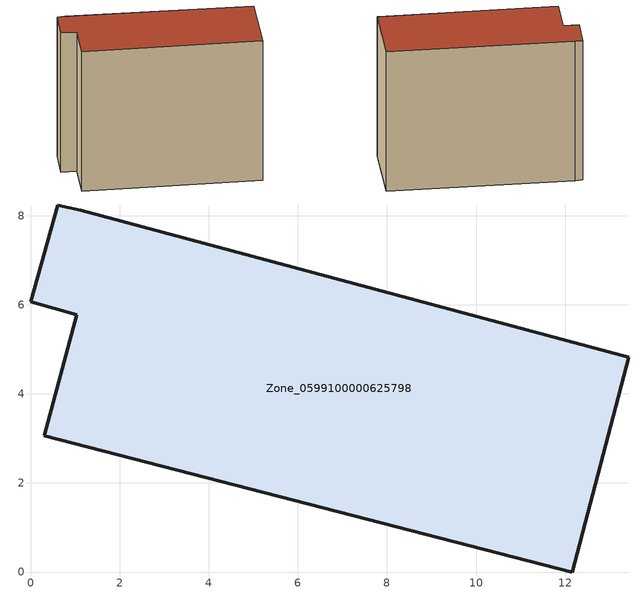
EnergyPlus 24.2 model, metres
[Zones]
Zone_0599100000625798
 floor ground (C_G): 13.43,4.82 12.16,0 0.31,3.06 1.04,5.77 0,6.07 0.61,8.24 1.13,8.12 z0
 wall outside (C_F): 0,6.07 1.04,5.77 0.31,3.06 12.16,0 13.43,4.82 1.13,8.12 0.61,8.24 0,6.07 z0:10.58
 roof outside (C_R): 13.43,4.82 1.13,8.12 0.61,8.24 0,6.07 1.04,5.77 0.31,3.06 12.16,0 z10.58
[BUILDING]
Pand.0599100000625798: North Axis=0; Terrain=City; Loads Convergence Tolerance Value=0.04; Temperature Convergence Tolerance Value=0.4; Solar Distribution=FullExterior; Maximum Number of Warmup Days=25; Minimum Number of Warmup Days=1
[Site:Location]
Rotterdam.The.Hague.AP_ZH_NLD Design_Conditions: Latitude=51.96; Longitude=4.45; Time Zone=1; Elevation=-4.5
[SITE:GROUNDTEMPERATURE:BUILDINGSURFACE]
18, 18, 18, 18, 18, 18, 18, 18, 18, 18, 18, 18
[MATERIAL] Thermal Absorptance=0.9; Solar Absorptance=0.7; Visible Absorptance=0.7
Name | Roughness | Thickness | Conductivity | Density | Specific Heat
G.TI.1946 | MediumSmooth | 0.15 | 1 | 540 | 1210
F.TI.1946 | Rough | 0.3 | 0.857143 | 1920 | 840
R.TI.1946 | MediumRough | 0.2 | 0.1 | 1500 | 1000
[CONSTRUCTION]
C_G: G.TI.1946
C_F: F.TI.1946
C_R: R.TI.1946
[ZONE]
Zone_0599100000625798: Type=1; Multiplier=1; Ceiling Height=Autocalculate; Volume=Autocalculate; Floor Area=autocalculate; Part of Total Floor Area=Yes
[ZONEINFILTRATION:DESIGNFLOWRATE]
Infil_Zone_0599100000625798: Zone or ZoneList or Space or SpaceList=Zone_0599100000625798; Schedule=AlwaysOn; Design Flow Rate Calculation Method=Flow/Area; Flow Rate per Floor Area=0.003; Constant Term Coefficient=1; Temperature Term Coefficient=0; Velocity Term Coefficient=0; Velocity Squared Term Coefficient=0
[HVACTEMPLATE:ZONE:IDEALLOADSAIRSYSTEM]
Zone_0599100000625798: Maximum Heating Supply Air Temperature=50; Minimum Cooling Supply Air Temperature=13; Maximum Heating Supply Air Humidity Ratio=0.0156; Minimum Cooling Supply Air Humidity Ratio=0.0077; Heating Limit=NoLimit; Cooling Limit=NoLimit; Dehumidification Control Type=ConstantSensibleHeatRatio; Cooling Sensible Heat Ratio=0.7; Dehumidification Setpoint=60; Humidification Control Type=None; Humidification Setpoint=30; Outdoor Air Method=None; Outdoor Air Flow Rate per Person=0.00944; Outdoor Air Flow Rate per Zone Floor Area=0; Outdoor Air Flow Rate per Zone=0; Demand Controlled Ventilation Type=None; Outdoor Air Economizer Type=NoEconomizer; Heat Recovery Type=None; Sensible Heat Recovery Effectiveness=0.7; Latent Heat Recovery Effectiveness=0.65
[ZONECONTROL:THERMOSTAT]
ThermostatControl_Zone_0599100000625798: Zone or ZoneList=Zone_0599100000625798; Control Type Schedule=DualSetpointControlType; Control 1=Thermostat_Zone_0599100000625798; Temperature Difference Between Cutout And Setpoint=0
[THERMOSTATSETPOINT:DUALSETPOINT]
Thermostat_Zone_0599100000625798: Heating Setpoint Temperature Schedule=HeatingSetpoint_Zone_0599100000625798; Cooling Setpoint Temperature Schedule=CoolingSetpoint_Zone_0599100000625798
[SCHEDULE:COMPACT]
HeatingSetpoint_Zone_0599100000625798: Through: 12/31, For: AllDays, Until: 24:00, 21
CoolingSetpoint_Zone_0599100000625798: Through: 12/31, For: AllDays, Until: 24:00, 24
DualSetpointControlType: Through: 12/31, For: AllDays, Until: 24:00, 4
AlwaysOn: Through: 12/31, For: AllDays, Until: 24:00, 1
